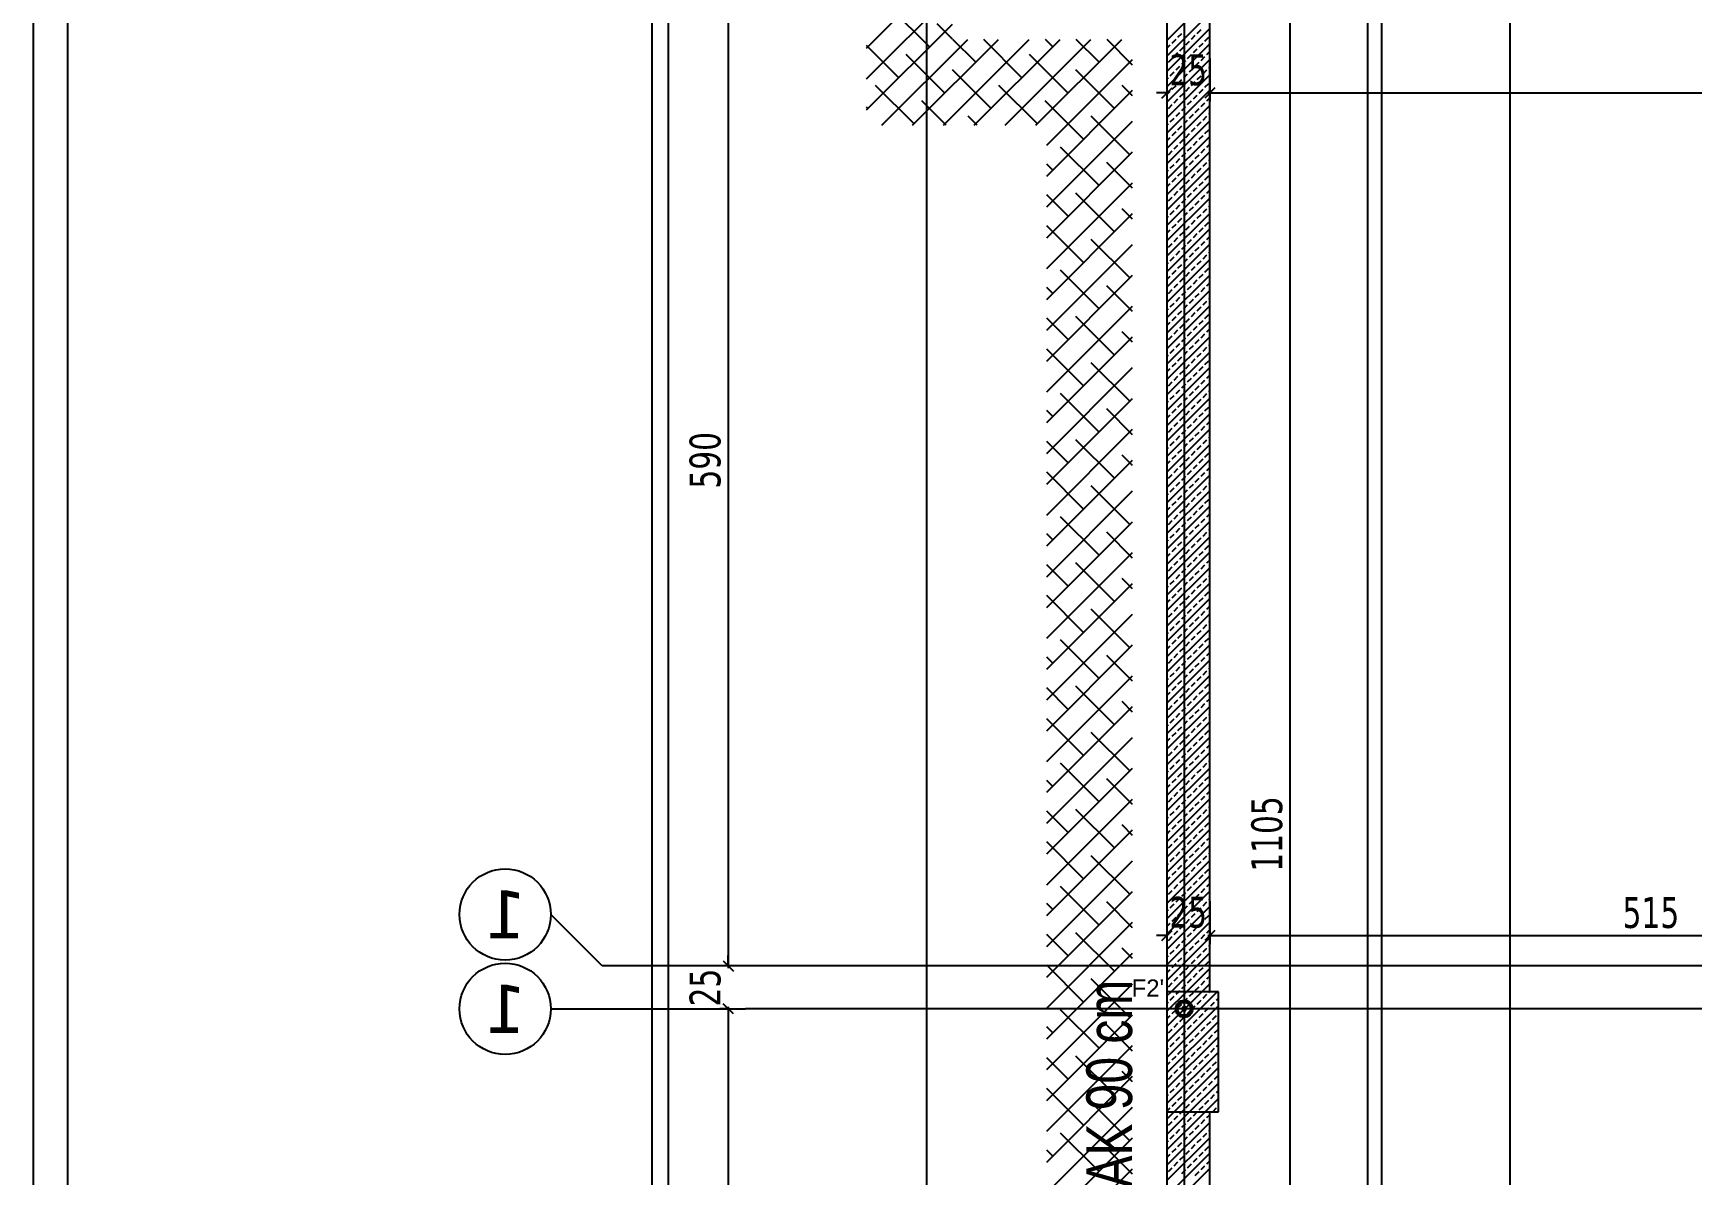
# Model space of a CAD drawing. Header units: millimetres. Extents: x 43168.9 to 43194.6, y -25545.1 to -25543.4.
# Drawn here: x 43170.1119 to 43170.3052, y -25544.4863 to -25544.3532 of the extents above; entities that cross this region are included whole.
import ezdxf
from ezdxf.enums import TextEntityAlignment as Align

# ---------------------------------------------------------------- set-up
doc = ezdxf.new("R2010")
doc.units = ezdxf.units.MM
doc.header["$LTSCALE"] = 200
doc.linetypes.add('DASHDOT', pattern=[1, 0.5, -0.25, 0, -0.25])
doc.linetypes.add('DASHDOT2', pattern=[0.5, 0.25, -0.125, 0, -0.125])
for name, color, linetype in [('aks_sgh', 5, 'DASHDOT2'), ('arsasiniri_sgh', 10, 'Continuous'), ('kolon-b.a_sgh', 6, 'Continuous'), ('olcuaks_sgh', 41, 'Continuous'), ('olcuic_sgh', 183, 'Continuous'), ('pafta_sgh', 11, 'Continuous'), ('tarama-betonarme_sgh', 223, 'Continuous'), ('tarama-zemin_sgh', 197, 'Continuous'), ('yapi-yaklasma_sgh', 41, 'DASHDOT'), ('yazi-genel_sgh', 7, 'Continuous')]:
    doc.layers.add(name, color=color, linetype=linetype)
doc.styles.add('1-200', font='arial.ttf', dxfattribs={"height": 60})
doc.styles.add('dim', font='VERDANA.TTF', dxfattribs={"width": 0.7})
doc.styles.add('text1', font='VERDANA.TTF')
doc.styles.add('text2', font='arial.ttf')

msp = doc.modelspace()

# ---------------------------------------------------------------- hatches: boundary and pattern name
h = msp.add_hatch(color=256)
edge = h.paths.add_edge_path()
edge.add_arc((43170.246, -25544.46692), 0.001, 0, 360)
edge = h.paths.add_edge_path(flags=16)
edge.add_arc((43170.246, -25544.46692), 0.00075, 0, 360)

# ---------------------------------------------------------------- linework, layer by layer
at = {"color": 0, "linetype": 'ByBlock', "lineweight": -2}
for p, q in [((43170.2434, -25544.36075), (43170.2446, -25544.35955)), ((43170.2496, -25544.35955), (43170.2484, -25544.36075)), ((43170.2496, -25544.35955), (43170.2484, -25544.36075)), ((43170.2434, -25544.45897), (43170.2446, -25544.45777)), ((43170.2496, -25544.45777), (43170.2484, -25544.45897)), ((43170.2496, -25544.45777), (43170.2484, -25544.45897)), ((43170.19228, -25544.46132), (43170.19348, -25544.46252)), ((43170.19228, -25544.46132), (43170.19348, -25544.46252)), ((43170.19348, -25544.46752), (43170.19228, -25544.46632)), ((43170.19348, -25544.46752), (43170.19228, -25544.46632)), ((43170.2462, -25544.46672), (43170.2458, -25544.46672)), ((43170.2458, -25544.46672), (43170.2458, -25544.46712)), ((43170.2458, -25544.46712), (43170.2462, -25544.46712)), ((43170.24607, -25544.46685), (43170.24593, -25544.46699)), ((43170.24607, -25544.46699), (43170.24593, -25544.46685)), ((43170.2462, -25544.46712), (43170.2462, -25544.46672))]:
    msp.add_line(p, q, dxfattribs=at)
for p, q in [((43170.1722, -25544.45592), (43170.1722, -25544.45592)), ((43170.1722, -25544.46692), (43170.19488, -25544.46692))]:
    msp.add_line(p, q)
at = {"linetype": 'Continuous'}
for centre in [(43170.16688, -25544.45592), (43170.16688, -25544.46692)]:
    msp.add_circle(centre, 0.00532, dxfattribs=at)
at = {"color": 0, "linetype": 'Continuous', "lineweight": -2}
for radius in [0.001, 0.00075]:
    msp.add_circle((43170.246, -25544.46692), radius, dxfattribs=at)
at = {"layer": 'aks_sgh'}
for p, q in [((43170.216, -25543.74092), (43170.216, -25544.78992)), ((43170.246, -25543.74092), (43170.246, -25544.78992)), ((43170.269, -25543.74092), (43170.269, -25544.78992)), ((43170.1782, -25544.46192), (43170.1722, -25544.45592)), ((43170.19488, -25544.46192), (43170.1782, -25544.46192)), ((43171.17088, -25544.46192), (43170.19488, -25544.46192)), ((43171.17088, -25544.46692), (43170.19488, -25544.46692))]:
    msp.add_line(p, q, dxfattribs=at)
at = {"layer": 'arsasiniri_sgh', "color": 14}
msp.add_line((43170.184, -25544.89), (43170.184, -25543.58847), dxfattribs=at)
at = {"layer": 'kolon-b.a_sgh'}
for p, q in [((43170.244, -25544.34992), (43170.244, -25544.46492)), ((43170.249, -25544.46492), (43170.249, -25544.34992)), ((43170.249, -25544.46492), (43170.249, -25544.43892)), ((43170.25, -25544.46492), (43170.244, -25544.46492)), ((43170.244, -25544.46492), (43170.244, -25544.47892)), ((43170.25, -25544.47892), (43170.25, -25544.46492)), ((43170.244, -25544.47892), (43170.244, -25544.55192)), ((43170.244, -25544.47892), (43170.25, -25544.47892)), ((43170.249, -25544.53692), (43170.249, -25544.47892)), ((43170.249, -25544.53692), (43170.249, -25544.47892))]:
    msp.add_line(p, q, dxfattribs=at)
at = {"layer": 'olcuaks_sgh'}
for p, q in [((43170.18588, -25543.79213), (43170.18588, -25544.78874)), ((43170.19288, -25544.34367), (43170.19288, -25544.46217)), ((43170.19288, -25544.46192), (43170.19188, -25544.46192)), ((43170.19288, -25544.46192), (43170.19188, -25544.46192)), ((43170.19288, -25544.46192), (43170.19288, -25544.46072)), ((43170.19288, -25544.46692), (43170.19188, -25544.46692)), ((43170.19288, -25544.46692), (43170.19188, -25544.46692)), ((43170.19288, -25544.46667), (43170.19288, -25544.54917)), ((43170.19288, -25544.46692), (43170.19288, -25544.46812))]:
    msp.add_line(p, q, dxfattribs=at)
at = {"layer": 'olcuic_sgh'}
for p, q in [((43170.26739, -25543.91167), (43170.26739, -25544.78367)), ((43170.25834, -25544.33567), (43170.25834, -25544.55717)), ((43170.244, -25544.35615), (43170.244, -25544.36115)), ((43170.249, -25544.35615), (43170.249, -25544.36115)), ((43170.249, -25544.35615), (43170.249, -25544.36115)), ((43170.244, -25544.36015), (43170.2428, -25544.36015)), ((43170.24875, -25544.36015), (43170.37113, -25544.36015)), ((43170.249, -25544.36015), (43170.2502, -25544.36015)), ((43170.244, -25544.45437), (43170.244, -25544.45937)), ((43170.249, -25544.45437), (43170.249, -25544.45937)), ((43170.249, -25544.45437), (43170.249, -25544.45937)), ((43170.244, -25544.45837), (43170.2428, -25544.45837)), ((43170.24875, -25544.45837), (43170.35213, -25544.45837)), ((43170.249, -25544.45837), (43170.2502, -25544.45837))]:
    msp.add_line(p, q, dxfattribs=at)
at = {"layer": 'pafta_sgh'}
for p, q in [((43170.11188, -25543.526), (43170.11188, -25544.954)), ((43170.11588, -25543.53), (43170.11588, -25544.95))]:
    msp.add_line(p, q, dxfattribs=at)
at = {"layer": 'tarama-betonarme_sgh'}
for p, q in [((43170.244, -25544.35405), (43170.24813, -25544.34992)), ((43170.244, -25544.35584), (43170.249, -25544.35084)), ((43170.244, -25544.35764), (43170.249, -25544.35264)), ((43170.24529, -25544.35365), (43170.24574, -25544.35321)), ((43170.24686, -25544.35388), (43170.24731, -25544.35343)), ((43170.24754, -25544.35321), (43170.24798, -25544.35276)), ((43170.24843, -25544.3541), (43170.24888, -25544.35365)), ((43170.244, -25544.35943), (43170.249, -25544.35443)), ((43170.244, -25544.35494), (43170.24439, -25544.35455)), ((43170.24462, -25544.35433), (43170.24507, -25544.35388)), ((43170.24484, -25544.3559), (43170.24529, -25544.35545)), ((43170.24551, -25544.35523), (43170.24596, -25544.35478)), ((43170.24619, -25544.35455), (43170.24664, -25544.3541)), ((43170.24641, -25544.35612), (43170.24686, -25544.35567)), ((43170.24709, -25544.35545), (43170.24754, -25544.355)), ((43170.24776, -25544.35478), (43170.24821, -25544.35433)), ((43170.24866, -25544.35567), (43170.249, -25544.35533)), ((43170.244, -25544.36123), (43170.249, -25544.35623)), ((43170.24417, -25544.35657), (43170.24462, -25544.35612)), ((43170.24439, -25544.35814), (43170.24484, -25544.3577)), ((43170.24507, -25544.35747), (43170.24551, -25544.35702)), ((43170.24574, -25544.3568), (43170.24619, -25544.35635)), ((43170.24664, -25544.3577), (43170.24709, -25544.35725)), ((43170.24731, -25544.35702), (43170.24776, -25544.35657)), ((43170.24798, -25544.35635), (43170.24843, -25544.3559)), ((43170.24821, -25544.35792), (43170.24866, -25544.35747)), ((43170.24888, -25544.35725), (43170.249, -25544.35713)), ((43170.244, -25544.36303), (43170.249, -25544.35803)), ((43170.244, -25544.35854), (43170.24417, -25544.35837)), ((43170.24462, -25544.35972), (43170.24507, -25544.35927)), ((43170.24529, -25544.35904), (43170.24574, -25544.35859)), ((43170.24596, -25544.35837), (43170.24641, -25544.35792)), ((43170.24619, -25544.35994), (43170.24664, -25544.35949)), ((43170.24686, -25544.35927), (43170.24731, -25544.35882)), ((43170.24754, -25544.35859), (43170.24798, -25544.35814)), ((43170.24843, -25544.35949), (43170.24888, -25544.35904)), ((43170.244, -25544.36482), (43170.249, -25544.35982)), ((43170.244, -25544.36033), (43170.24439, -25544.35994)), ((43170.24417, -25544.36196), (43170.24462, -25544.36151)), ((43170.24484, -25544.36129), (43170.24529, -25544.36084)), ((43170.24551, -25544.36061), (43170.24596, -25544.36016)), ((43170.24641, -25544.36151), (43170.24686, -25544.36106)), ((43170.24709, -25544.36084), (43170.24754, -25544.36039)), ((43170.24776, -25544.36016), (43170.24821, -25544.35972)), ((43170.24798, -25544.36174), (43170.24843, -25544.36129)), ((43170.24866, -25544.36106), (43170.249, -25544.36072)), ((43170.244, -25544.36662), (43170.249, -25544.36162)), ((43170.244, -25544.36841), (43170.249, -25544.36341)), ((43170.24439, -25544.36353), (43170.24484, -25544.36308)), ((43170.24507, -25544.36286), (43170.24551, -25544.36241)), ((43170.24574, -25544.36219), (43170.24619, -25544.36174)), ((43170.24596, -25544.36376), (43170.24641, -25544.36331)), ((43170.24664, -25544.36308), (43170.24709, -25544.36263)), ((43170.24731, -25544.36241), (43170.24776, -25544.36196)), ((43170.24821, -25544.36331), (43170.24866, -25544.36286)), ((43170.24888, -25544.36263), (43170.249, -25544.36252)), ((43170.244, -25544.36392), (43170.24417, -25544.36376)), ((43170.244, -25544.37021), (43170.249, -25544.36521)), ((43170.244, -25544.36572), (43170.24439, -25544.36533)), ((43170.24462, -25544.3651), (43170.24507, -25544.36466)), ((43170.24529, -25544.36443), (43170.24574, -25544.36398)), ((43170.24619, -25544.36533), (43170.24664, -25544.36488)), ((43170.24686, -25544.36466), (43170.24731, -25544.36421)), ((43170.24754, -25544.36398), (43170.24798, -25544.36353)), ((43170.24776, -25544.36555), (43170.24821, -25544.3651)), ((43170.24843, -25544.36488), (43170.24888, -25544.36443)), ((43170.244, -25544.37201), (43170.249, -25544.36701)), ((43170.24417, -25544.36735), (43170.24462, -25544.3669)), ((43170.24484, -25544.36668), (43170.24529, -25544.36623)), ((43170.24551, -25544.366), (43170.24596, -25544.36555)), ((43170.24574, -25544.36757), (43170.24619, -25544.36712)), ((43170.24641, -25544.3669), (43170.24686, -25544.36645)), ((43170.24709, -25544.36623), (43170.24754, -25544.36578)), ((43170.24731, -25544.3678), (43170.24776, -25544.36735)), ((43170.24798, -25544.36712), (43170.24843, -25544.36668)), ((43170.24866, -25544.36645), (43170.249, -25544.36611)), ((43170.244, -25544.3738), (43170.249, -25544.3688)), ((43170.244, -25544.36931), (43170.24417, -25544.36915)), ((43170.24439, -25544.36892), (43170.24484, -25544.36847)), ((43170.24507, -25544.36825), (43170.24551, -25544.3678)), ((43170.24596, -25544.36915), (43170.24641, -25544.3687)), ((43170.24664, -25544.36847), (43170.24709, -25544.36802)), ((43170.24754, -25544.36937), (43170.24798, -25544.36892)), ((43170.24821, -25544.3687), (43170.24866, -25544.36825)), ((43170.24888, -25544.36802), (43170.249, -25544.3679)), ((43170.244, -25544.3756), (43170.249, -25544.3706)), ((43170.244, -25544.37111), (43170.24439, -25544.37072)), ((43170.24462, -25544.37049), (43170.24507, -25544.37004)), ((43170.24529, -25544.36982), (43170.24574, -25544.36937)), ((43170.24551, -25544.37139), (43170.24596, -25544.37094)), ((43170.24619, -25544.37072), (43170.24664, -25544.37027)), ((43170.24686, -25544.37004), (43170.24731, -25544.36959)), ((43170.24709, -25544.37161), (43170.24754, -25544.37117)), ((43170.24776, -25544.37094), (43170.24821, -25544.37049)), ((43170.24843, -25544.37027), (43170.24888, -25544.36982)), ((43170.244, -25544.3774), (43170.249, -25544.3724)), ((43170.24417, -25544.37274), (43170.24462, -25544.37229)), ((43170.24484, -25544.37206), (43170.24529, -25544.37161)), ((43170.24574, -25544.37296), (43170.24619, -25544.37251)), ((43170.24641, -25544.37229), (43170.24686, -25544.37184)), ((43170.24731, -25544.37319), (43170.24776, -25544.37274)), ((43170.24798, -25544.37251), (43170.24843, -25544.37206)), ((43170.24866, -25544.37184), (43170.249, -25544.3715)), ((43170.244, -25544.37919), (43170.249, -25544.37419)), ((43170.244, -25544.3747), (43170.24417, -25544.37453)), ((43170.24439, -25544.37431), (43170.24484, -25544.37386)), ((43170.24507, -25544.37364), (43170.24551, -25544.37319)), ((43170.24529, -25544.37521), (43170.24574, -25544.37476)), ((43170.24596, -25544.37453), (43170.24641, -25544.37408)), ((43170.24664, -25544.37386), (43170.24709, -25544.37341)), ((43170.24686, -25544.37543), (43170.24731, -25544.37498)), ((43170.24754, -25544.37476), (43170.24798, -25544.37431)), ((43170.24821, -25544.37408), (43170.24866, -25544.37364)), ((43170.24888, -25544.37341), (43170.249, -25544.37329)), ((43170.244, -25544.38099), (43170.249, -25544.37599)), ((43170.244, -25544.3765), (43170.24439, -25544.3761)), ((43170.24462, -25544.37588), (43170.24507, -25544.37543)), ((43170.24484, -25544.37745), (43170.24529, -25544.377)), ((43170.24551, -25544.37678), (43170.24596, -25544.37633)), ((43170.24619, -25544.3761), (43170.24664, -25544.37566)), ((43170.24709, -25544.377), (43170.24754, -25544.37655)), ((43170.24776, -25544.37633), (43170.24821, -25544.37588)), ((43170.24843, -25544.37566), (43170.24888, -25544.37521)), ((43170.24866, -25544.37723), (43170.249, -25544.37689)), ((43170.244, -25544.38278), (43170.249, -25544.37778)), ((43170.24417, -25544.37813), (43170.24462, -25544.37768)), ((43170.24507, -25544.37902), (43170.24551, -25544.37857)), ((43170.24574, -25544.37835), (43170.24619, -25544.3779)), ((43170.24641, -25544.37768), (43170.24686, -25544.37723)), ((43170.24664, -25544.37925), (43170.24709, -25544.3788)), ((43170.24731, -25544.37857), (43170.24776, -25544.37813)), ((43170.24798, -25544.3779), (43170.24843, -25544.37745)), ((43170.24888, -25544.3788), (43170.249, -25544.37868)), ((43170.244, -25544.38458), (43170.249, -25544.37958)), ((43170.244, -25544.38009), (43170.24417, -25544.37992)), ((43170.24439, -25544.3797), (43170.24484, -25544.37925)), ((43170.24462, -25544.38127), (43170.24507, -25544.38082)), ((43170.24529, -25544.38059), (43170.24574, -25544.38015)), ((43170.24596, -25544.37992), (43170.24641, -25544.37947)), ((43170.24686, -25544.38082), (43170.24731, -25544.38037)), ((43170.24754, -25544.38015), (43170.24798, -25544.3797)), ((43170.24821, -25544.37947), (43170.24866, -25544.37902)), ((43170.24843, -25544.38104), (43170.24888, -25544.38059)), ((43170.244, -25544.38638), (43170.249, -25544.38138)), ((43170.244, -25544.38189), (43170.24439, -25544.38149)), ((43170.24484, -25544.38284), (43170.24529, -25544.38239)), ((43170.24551, -25544.38217), (43170.24596, -25544.38172)), ((43170.24619, -25544.38149), (43170.24664, -25544.38104)), ((43170.24641, -25544.38306), (43170.24686, -25544.38262)), ((43170.24709, -25544.38239), (43170.24754, -25544.38194)), ((43170.24776, -25544.38172), (43170.24821, -25544.38127)), ((43170.24798, -25544.38329), (43170.24843, -25544.38284)), ((43170.24866, -25544.38262), (43170.249, -25544.38227)), ((43170.244, -25544.38817), (43170.249, -25544.38317)), ((43170.24417, -25544.38351), (43170.24462, -25544.38306)), ((43170.24439, -25544.38509), (43170.24484, -25544.38464)), ((43170.24507, -25544.38441), (43170.24551, -25544.38396)), ((43170.24574, -25544.38374), (43170.24619, -25544.38329)), ((43170.24664, -25544.38464), (43170.24709, -25544.38419)), ((43170.24731, -25544.38396), (43170.24776, -25544.38351)), ((43170.24821, -25544.38486), (43170.24866, -25544.38441)), ((43170.24888, -25544.38419), (43170.249, -25544.38407)), ((43170.244, -25544.38997), (43170.249, -25544.38497)), ((43170.244, -25544.38548), (43170.24417, -25544.38531)), ((43170.24462, -25544.38666), (43170.24507, -25544.38621)), ((43170.24529, -25544.38598), (43170.24574, -25544.38553)), ((43170.24596, -25544.38531), (43170.24641, -25544.38486)), ((43170.24619, -25544.38688), (43170.24664, -25544.38643)), ((43170.24686, -25544.38621), (43170.24731, -25544.38576)), ((43170.24754, -25544.38553), (43170.24798, -25544.38509)), ((43170.24776, -25544.38711), (43170.24821, -25544.38666)), ((43170.24843, -25544.38643), (43170.24888, -25544.38598)), ((43170.244, -25544.39176), (43170.249, -25544.38676)), ((43170.244, -25544.38727), (43170.24439, -25544.38688)), ((43170.244, -25544.39356), (43170.249, -25544.38856)), ((43170.24417, -25544.3889), (43170.24462, -25544.38845)), ((43170.24484, -25544.38823), (43170.24529, -25544.38778)), ((43170.24551, -25544.38755), (43170.24596, -25544.38711)), ((43170.24641, -25544.38845), (43170.24686, -25544.388)), ((43170.24709, -25544.38778), (43170.24754, -25544.38733)), ((43170.24798, -25544.38868), (43170.24843, -25544.38823)), ((43170.24866, -25544.388), (43170.249, -25544.38766)), ((43170.244, -25544.39536), (43170.249, -25544.39036)), ((43170.24439, -25544.39047), (43170.24484, -25544.39002)), ((43170.24507, -25544.3898), (43170.24551, -25544.38935)), ((43170.24574, -25544.38913), (43170.24619, -25544.38868)), ((43170.24596, -25544.3907), (43170.24641, -25544.39025)), ((43170.24664, -25544.39002), (43170.24709, -25544.38958)), ((43170.24731, -25544.38935), (43170.24776, -25544.3889)), ((43170.24754, -25544.39092), (43170.24798, -25544.39047)), ((43170.24821, -25544.39025), (43170.24866, -25544.3898)), ((43170.24888, -25544.38958), (43170.249, -25544.38946)), ((43170.244, -25544.39087), (43170.24417, -25544.3907)), ((43170.244, -25544.39715), (43170.249, -25544.39215)), ((43170.244, -25544.39266), (43170.24439, -25544.39227)), ((43170.24462, -25544.39204), (43170.24507, -25544.3916)), ((43170.24529, -25544.39137), (43170.24574, -25544.39092)), ((43170.24551, -25544.39294), (43170.24596, -25544.39249)), ((43170.24619, -25544.39227), (43170.24664, -25544.39182)), ((43170.24686, -25544.3916), (43170.24731, -25544.39115)), ((43170.24776, -25544.39249), (43170.24821, -25544.39204)), ((43170.24843, -25544.39182), (43170.24888, -25544.39137)), ((43170.244, -25544.39895), (43170.249, -25544.39395)), ((43170.24417, -25544.39429), (43170.24462, -25544.39384)), ((43170.24484, -25544.39362), (43170.24529, -25544.39317)), ((43170.24574, -25544.39451), (43170.24619, -25544.39407)), ((43170.24641, -25544.39384), (43170.24686, -25544.39339)), ((43170.24709, -25544.39317), (43170.24754, -25544.39272)), ((43170.24731, -25544.39474), (43170.24776, -25544.39429)), ((43170.24798, -25544.39407), (43170.24843, -25544.39362)), ((43170.24866, -25544.39339), (43170.249, -25544.39305)), ((43170.244, -25544.40074), (43170.249, -25544.39574)), ((43170.244, -25544.39625), (43170.24417, -25544.39609)), ((43170.24439, -25544.39586), (43170.24484, -25544.39541)), ((43170.24507, -25544.39519), (43170.24551, -25544.39474)), ((43170.24529, -25544.39676), (43170.24574, -25544.39631)), ((43170.24596, -25544.39609), (43170.24641, -25544.39564)), ((43170.24664, -25544.39541), (43170.24709, -25544.39496)), ((43170.24754, -25544.39631), (43170.24798, -25544.39586)), ((43170.24821, -25544.39564), (43170.24866, -25544.39519)), ((43170.24888, -25544.39496), (43170.249, -25544.39485)), ((43170.244, -25544.40254), (43170.249, -25544.39754)), ((43170.244, -25544.39805), (43170.24439, -25544.39766)), ((43170.24462, -25544.39743), (43170.24507, -25544.39698)), ((43170.24551, -25544.39833), (43170.24596, -25544.39788)), ((43170.24619, -25544.39766), (43170.24664, -25544.39721)), ((43170.24686, -25544.39698), (43170.24731, -25544.39653)), ((43170.24709, -25544.39856), (43170.24754, -25544.39811)), ((43170.24776, -25544.39788), (43170.24821, -25544.39743)), ((43170.24843, -25544.39721), (43170.24888, -25544.39676)), ((43170.244, -25544.40434), (43170.249, -25544.39934)), ((43170.24417, -25544.39968), (43170.24462, -25544.39923)), ((43170.24484, -25544.399), (43170.24529, -25544.39856)), ((43170.24507, -25544.40058), (43170.24551, -25544.40013)), ((43170.24574, -25544.3999), (43170.24619, -25544.39945)), ((43170.24641, -25544.39923), (43170.24686, -25544.39878)), ((43170.24731, -25544.40013), (43170.24776, -25544.39968)), ((43170.24798, -25544.39945), (43170.24843, -25544.399)), ((43170.24866, -25544.39878), (43170.249, -25544.39844)), ((43170.24888, -25544.40035), (43170.249, -25544.40023)), ((43170.244, -25544.40613), (43170.249, -25544.40113)), ((43170.244, -25544.40164), (43170.24417, -25544.40147)), ((43170.24439, -25544.40125), (43170.24484, -25544.4008)), ((43170.24529, -25544.40215), (43170.24574, -25544.4017)), ((43170.24596, -25544.40147), (43170.24641, -25544.40103)), ((43170.24664, -25544.4008), (43170.24709, -25544.40035)), ((43170.24686, -25544.40237), (43170.24731, -25544.40192)), ((43170.24754, -25544.4017), (43170.24798, -25544.40125)), ((43170.24821, -25544.40103), (43170.24866, -25544.40058)), ((43170.24843, -25544.4026), (43170.24888, -25544.40215)), ((43170.244, -25544.40793), (43170.249, -25544.40293)), ((43170.244, -25544.40344), (43170.24439, -25544.40305)), ((43170.24462, -25544.40282), (43170.24507, -25544.40237)), ((43170.24484, -25544.40439), (43170.24529, -25544.40394)), ((43170.24551, -25544.40372), (43170.24596, -25544.40327)), ((43170.24619, -25544.40305), (43170.24664, -25544.4026)), ((43170.24709, -25544.40394), (43170.24754, -25544.40349)), ((43170.24776, -25544.40327), (43170.24821, -25544.40282)), ((43170.24866, -25544.40417), (43170.249, -25544.40383)), ((43170.244, -25544.40972), (43170.249, -25544.40472)), ((43170.24417, -25544.40507), (43170.24462, -25544.40462)), ((43170.24507, -25544.40596), (43170.24551, -25544.40552)), ((43170.24574, -25544.40529), (43170.24619, -25544.40484)), ((43170.24641, -25544.40462), (43170.24686, -25544.40417)), ((43170.24664, -25544.40619), (43170.24709, -25544.40574)), ((43170.24731, -25544.40552), (43170.24776, -25544.40507)), ((43170.24798, -25544.40484), (43170.24843, -25544.40439)), ((43170.24821, -25544.40641), (43170.24866, -25544.40596)), ((43170.24888, -25544.40574), (43170.249, -25544.40562)), ((43170.244, -25544.41152), (43170.249, -25544.40652)), ((43170.244, -25544.40703), (43170.24417, -25544.40686)), ((43170.24439, -25544.40664), (43170.24484, -25544.40619)), ((43170.24462, -25544.40821), (43170.24507, -25544.40776)), ((43170.24529, -25544.40754), (43170.24574, -25544.40709)), ((43170.24596, -25544.40686), (43170.24641, -25544.40641)), ((43170.24686, -25544.40776), (43170.24731, -25544.40731)), ((43170.24754, -25544.40709), (43170.24798, -25544.40664)), ((43170.24843, -25544.40798), (43170.24888, -25544.40754)), ((43170.244, -25544.41332), (43170.249, -25544.40832)), ((43170.244, -25544.40883), (43170.24439, -25544.40843)), ((43170.24484, -25544.40978), (43170.24529, -25544.40933)), ((43170.24551, -25544.40911), (43170.24596, -25544.40866)), ((43170.24619, -25544.40843), (43170.24664, -25544.40798)), ((43170.24641, -25544.41001), (43170.24686, -25544.40956)), ((43170.24709, -25544.40933), (43170.24754, -25544.40888)), ((43170.24776, -25544.40866), (43170.24821, -25544.40821)), ((43170.24798, -25544.41023), (43170.24843, -25544.40978)), ((43170.24866, -25544.40956), (43170.249, -25544.40921)), ((43170.244, -25544.41511), (43170.249, -25544.41011)), ((43170.24417, -25544.41045), (43170.24462, -25544.41001)), ((43170.24439, -25544.41203), (43170.24484, -25544.41158)), ((43170.24507, -25544.41135), (43170.24551, -25544.4109)), ((43170.24574, -25544.41068), (43170.24619, -25544.41023)), ((43170.24596, -25544.41225), (43170.24641, -25544.4118)), ((43170.24664, -25544.41158), (43170.24709, -25544.41113)), ((43170.24731, -25544.4109), (43170.24776, -25544.41045)), ((43170.24821, -25544.4118), (43170.24866, -25544.41135)), ((43170.24888, -25544.41113), (43170.249, -25544.41101)), ((43170.244, -25544.41691), (43170.249, -25544.41191)), ((43170.244, -25544.41242), (43170.24417, -25544.41225)), ((43170.244, -25544.4187), (43170.249, -25544.4137)), ((43170.24462, -25544.4136), (43170.24507, -25544.41315)), ((43170.24529, -25544.41292), (43170.24574, -25544.41247)), ((43170.24619, -25544.41382), (43170.24664, -25544.41337)), ((43170.24686, -25544.41315), (43170.24731, -25544.4127)), ((43170.24754, -25544.41247), (43170.24798, -25544.41203)), ((43170.24776, -25544.41405), (43170.24821, -25544.4136)), ((43170.24843, -25544.41337), (43170.24888, -25544.41292)), ((43170.244, -25544.41421), (43170.24439, -25544.41382)), ((43170.244, -25544.4205), (43170.249, -25544.4155)), ((43170.24417, -25544.41584), (43170.24462, -25544.41539)), ((43170.24484, -25544.41517), (43170.24529, -25544.41472)), ((43170.24551, -25544.4145), (43170.24596, -25544.41405)), ((43170.24574, -25544.41607), (43170.24619, -25544.41562)), ((43170.24641, -25544.41539), (43170.24686, -25544.41494)), ((43170.24709, -25544.41472), (43170.24754, -25544.41427)), ((43170.24798, -25544.41562), (43170.24843, -25544.41517)), ((43170.24866, -25544.41494), (43170.249, -25544.4146)), ((43170.244, -25544.4223), (43170.249, -25544.4173)), ((43170.24439, -25544.41741), (43170.24484, -25544.41697)), ((43170.24507, -25544.41674), (43170.24551, -25544.41629)), ((43170.24596, -25544.41764), (43170.24641, -25544.41719)), ((43170.24664, -25544.41697), (43170.24709, -25544.41652)), ((43170.24731, -25544.41629), (43170.24776, -25544.41584)), ((43170.24754, -25544.41786), (43170.24798, -25544.41741)), ((43170.24821, -25544.41719), (43170.24866, -25544.41674)), ((43170.24888, -25544.41652), (43170.249, -25544.4164)), ((43170.244, -25544.41781), (43170.24417, -25544.41764)), ((43170.244, -25544.42409), (43170.249, -25544.41909)), ((43170.244, -25544.4196), (43170.24439, -25544.41921)), ((43170.24462, -25544.41899), (43170.24507, -25544.41854)), ((43170.24529, -25544.41831), (43170.24574, -25544.41786)), ((43170.24551, -25544.41988), (43170.24596, -25544.41943)), ((43170.24619, -25544.41921), (43170.24664, -25544.41876)), ((43170.24686, -25544.41854), (43170.24731, -25544.41809)), ((43170.24776, -25544.41943), (43170.24821, -25544.41899)), ((43170.24843, -25544.41876), (43170.24888, -25544.41831)), ((43170.244, -25544.42589), (43170.249, -25544.42089)), ((43170.24417, -25544.42123), (43170.24462, -25544.42078)), ((43170.24484, -25544.42056), (43170.24529, -25544.42011)), ((43170.24574, -25544.42146), (43170.24619, -25544.42101)), ((43170.24641, -25544.42078), (43170.24686, -25544.42033)), ((43170.24709, -25544.42011), (43170.24754, -25544.41966)), ((43170.24731, -25544.42168), (43170.24776, -25544.42123)), ((43170.24798, -25544.42101), (43170.24843, -25544.42056)), ((43170.24866, -25544.42033), (43170.249, -25544.41999)), ((43170.244, -25544.42768), (43170.249, -25544.42268)), ((43170.244, -25544.42319), (43170.24417, -25544.42303)), ((43170.24439, -25544.4228), (43170.24484, -25544.42235)), ((43170.24507, -25544.42213), (43170.24551, -25544.42168)), ((43170.24529, -25544.4237), (43170.24574, -25544.42325)), ((43170.24596, -25544.42303), (43170.24641, -25544.42258)), ((43170.24664, -25544.42235), (43170.24709, -25544.4219)), ((43170.24754, -25544.42325), (43170.24798, -25544.4228)), ((43170.24821, -25544.42258), (43170.24866, -25544.42213)), ((43170.24888, -25544.4219), (43170.249, -25544.42179)), ((43170.244, -25544.42948), (43170.249, -25544.42448)), ((43170.244, -25544.42499), (43170.24439, -25544.4246)), ((43170.24462, -25544.42437), (43170.24507, -25544.42392)), ((43170.24551, -25544.42527), (43170.24596, -25544.42482)), ((43170.24619, -25544.4246), (43170.24664, -25544.42415)), ((43170.24686, -25544.42392), (43170.24731, -25544.42348)), ((43170.24709, -25544.4255), (43170.24754, -25544.42505)), ((43170.24776, -25544.42482), (43170.24821, -25544.42437)), ((43170.24843, -25544.42415), (43170.24888, -25544.4237)), ((43170.244, -25544.43128), (43170.249, -25544.42628)), ((43170.24417, -25544.42662), (43170.24462, -25544.42617)), ((43170.24484, -25544.42595), (43170.24529, -25544.4255)), ((43170.24507, -25544.42752), (43170.24551, -25544.42707)), ((43170.24574, -25544.42684), (43170.24619, -25544.42639)), ((43170.24641, -25544.42617), (43170.24686, -25544.42572)), ((43170.24664, -25544.42774), (43170.24709, -25544.42729)), ((43170.24731, -25544.42707), (43170.24776, -25544.42662)), ((43170.24798, -25544.42639), (43170.24843, -25544.42595)), ((43170.24866, -25544.42572), (43170.249, -25544.42538)), ((43170.24888, -25544.42729), (43170.249, -25544.42717)), ((43170.244, -25544.43307), (43170.249, -25544.42807)), ((43170.244, -25544.42858), (43170.24417, -25544.42841)), ((43170.24439, -25544.42819), (43170.24484, -25544.42774)), ((43170.24529, -25544.42909), (43170.24574, -25544.42864)), ((43170.24596, -25544.42841), (43170.24641, -25544.42797)), ((43170.24686, -25544.42931), (43170.24731, -25544.42886)), ((43170.24754, -25544.42864), (43170.24798, -25544.42819)), ((43170.24821, -25544.42797), (43170.24866, -25544.42752)), ((43170.24843, -25544.42954), (43170.24888, -25544.42909)), ((43170.244, -25544.43487), (43170.249, -25544.42987)), ((43170.244, -25544.43038), (43170.24439, -25544.42999)), ((43170.24462, -25544.42976), (43170.24507, -25544.42931)), ((43170.24484, -25544.43133), (43170.24529, -25544.43088)), ((43170.24551, -25544.43066), (43170.24596, -25544.43021)), ((43170.24619, -25544.42999), (43170.24664, -25544.42954)), ((43170.24641, -25544.43156), (43170.24686, -25544.43111)), ((43170.24709, -25544.43088), (43170.24754, -25544.43044)), ((43170.24776, -25544.43021), (43170.24821, -25544.42976)), ((43170.24866, -25544.43111), (43170.249, -25544.43077)), ((43170.244, -25544.43666), (43170.249, -25544.43166)), ((43170.24417, -25544.43201), (43170.24462, -25544.43156)), ((43170.24507, -25544.4329), (43170.24551, -25544.43246)), ((43170.24574, -25544.43223), (43170.24619, -25544.43178)), ((43170.24664, -25544.43313), (43170.24709, -25544.43268)), ((43170.24731, -25544.43246), (43170.24776, -25544.43201)), ((43170.24798, -25544.43178), (43170.24843, -25544.43133)), ((43170.24821, -25544.43335), (43170.24866, -25544.4329)), ((43170.24888, -25544.43268), (43170.249, -25544.43256)), ((43170.244, -25544.43846), (43170.249, -25544.43346)), ((43170.244, -25544.43397), (43170.24417, -25544.4338)), ((43170.24439, -25544.43358), (43170.24484, -25544.43313)), ((43170.24462, -25544.43515), (43170.24507, -25544.4347)), ((43170.24529, -25544.43448), (43170.24574, -25544.43403)), ((43170.24596, -25544.4338), (43170.24641, -25544.43335)), ((43170.24619, -25544.43537), (43170.24664, -25544.43493)), ((43170.24686, -25544.4347), (43170.24731, -25544.43425)), ((43170.24754, -25544.43403), (43170.24798, -25544.43358)), ((43170.24843, -25544.43493), (43170.24888, -25544.43448)), ((43170.244, -25544.44026), (43170.249, -25544.43526)), ((43170.244, -25544.43577), (43170.24439, -25544.43537)), ((43170.24417, -25544.4374), (43170.24462, -25544.43695)), ((43170.24484, -25544.43672), (43170.24529, -25544.43627)), ((43170.24551, -25544.43605), (43170.24596, -25544.4356)), ((43170.24641, -25544.43695), (43170.24686, -25544.4365)), ((43170.24709, -25544.43627), (43170.24754, -25544.43582)), ((43170.24776, -25544.4356), (43170.24821, -25544.43515)), ((43170.24798, -25544.43717), (43170.24843, -25544.43672)), ((43170.24866, -25544.4365), (43170.249, -25544.43615)), ((43170.244, -25544.44205), (43170.249, -25544.43705)), ((43170.244, -25544.44385), (43170.249, -25544.43885)), ((43170.24439, -25544.43897), (43170.24484, -25544.43852)), ((43170.24507, -25544.43829), (43170.24551, -25544.43784)), ((43170.24574, -25544.43762), (43170.24619, -25544.43717)), ((43170.24596, -25544.43919), (43170.24641, -25544.43874)), ((43170.24664, -25544.43852), (43170.24709, -25544.43807)), ((43170.24731, -25544.43784), (43170.24776, -25544.4374)), ((43170.24821, -25544.43874), (43170.24866, -25544.43829)), ((43170.24888, -25544.43807), (43170.249, -25544.43795)), ((43170.244, -25544.43936), (43170.24417, -25544.43919)), ((43170.244, -25544.44565), (43170.249, -25544.44065)), ((43170.244, -25544.44115), (43170.24439, -25544.44076)), ((43170.24462, -25544.44054), (43170.24507, -25544.44009)), ((43170.24529, -25544.43986), (43170.24574, -25544.43942)), ((43170.24619, -25544.44076), (43170.24664, -25544.44031)), ((43170.24686, -25544.44009), (43170.24731, -25544.43964)), ((43170.24754, -25544.43942), (43170.24798, -25544.43897)), ((43170.24776, -25544.44099), (43170.24821, -25544.44054)), ((43170.24843, -25544.44031), (43170.24888, -25544.43986)), ((43170.244, -25544.44744), (43170.249, -25544.44244)), ((43170.24417, -25544.44278), (43170.24462, -25544.44233)), ((43170.24484, -25544.44211), (43170.24529, -25544.44166)), ((43170.24551, -25544.44144), (43170.24596, -25544.44099)), ((43170.24574, -25544.44301), (43170.24619, -25544.44256)), ((43170.24641, -25544.44233), (43170.24686, -25544.44189)), ((43170.24709, -25544.44166), (43170.24754, -25544.44121)), ((43170.24798, -25544.44256), (43170.24843, -25544.44211)), ((43170.24866, -25544.44189), (43170.249, -25544.44154)), ((43170.244, -25544.44924), (43170.249, -25544.44424)), ((43170.244, -25544.44475), (43170.24417, -25544.44458)), ((43170.24439, -25544.44435), (43170.24484, -25544.44391)), ((43170.24507, -25544.44368), (43170.24551, -25544.44323)), ((43170.24596, -25544.44458), (43170.24641, -25544.44413)), ((43170.24664, -25544.44391), (43170.24709, -25544.44346)), ((43170.24731, -25544.44323), (43170.24776, -25544.44278)), ((43170.24754, -25544.4448), (43170.24798, -25544.44435)), ((43170.24821, -25544.44413), (43170.24866, -25544.44368)), ((43170.24888, -25544.44346), (43170.249, -25544.44334)), ((43170.244, -25544.45103), (43170.249, -25544.44603)), ((43170.244, -25544.44654), (43170.24439, -25544.44615)), ((43170.24462, -25544.44593), (43170.24507, -25544.44548)), ((43170.24529, -25544.44525), (43170.24574, -25544.4448)), ((43170.24551, -25544.44682), (43170.24596, -25544.44638)), ((43170.24619, -25544.44615), (43170.24664, -25544.4457)), ((43170.24686, -25544.44548), (43170.24731, -25544.44503)), ((43170.24709, -25544.44705), (43170.24754, -25544.4466)), ((43170.24776, -25544.44638), (43170.24821, -25544.44593)), ((43170.24843, -25544.4457), (43170.24888, -25544.44525)), ((43170.244, -25544.45283), (43170.249, -25544.44783)), ((43170.24417, -25544.44817), (43170.24462, -25544.44772)), ((43170.24484, -25544.4475), (43170.24529, -25544.44705)), ((43170.24574, -25544.4484), (43170.24619, -25544.44795)), ((43170.24641, -25544.44772), (43170.24686, -25544.44727)), ((43170.24731, -25544.44862), (43170.24776, -25544.44817)), ((43170.24798, -25544.44795), (43170.24843, -25544.4475)), ((43170.24866, -25544.44727), (43170.249, -25544.44693)), ((43170.244, -25544.45463), (43170.249, -25544.44963)), ((43170.244, -25544.45014), (43170.24417, -25544.44997)), ((43170.24439, -25544.44974), (43170.24484, -25544.44929)), ((43170.24507, -25544.44907), (43170.24551, -25544.44862)), ((43170.24529, -25544.45064), (43170.24574, -25544.45019)), ((43170.24596, -25544.44997), (43170.24641, -25544.44952)), ((43170.24664, -25544.44929), (43170.24709, -25544.44884)), ((43170.24686, -25544.45087), (43170.24731, -25544.45042)), ((43170.24754, -25544.45019), (43170.24798, -25544.44974)), ((43170.24821, -25544.44952), (43170.24866, -25544.44907)), ((43170.24888, -25544.44884), (43170.249, -25544.44873)), ((43170.244, -25544.45642), (43170.249, -25544.45142)), ((43170.244, -25544.45193), (43170.24439, -25544.45154)), ((43170.24462, -25544.45131), (43170.24507, -25544.45087)), ((43170.24551, -25544.45221), (43170.24596, -25544.45176)), ((43170.24619, -25544.45154), (43170.24664, -25544.45109)), ((43170.24709, -25544.45244), (43170.24754, -25544.45199)), ((43170.24776, -25544.45176), (43170.24821, -25544.45131)), ((43170.24843, -25544.45109), (43170.24888, -25544.45064)), ((43170.24866, -25544.45266), (43170.249, -25544.45232)), ((43170.244, -25544.45822), (43170.249, -25544.45322)), ((43170.24417, -25544.45356), (43170.24462, -25544.45311)), ((43170.24484, -25544.45289), (43170.24529, -25544.45244)), ((43170.24507, -25544.45446), (43170.24551, -25544.45401)), ((43170.24574, -25544.45378), (43170.24619, -25544.45334)), ((43170.24641, -25544.45311), (43170.24686, -25544.45266)), ((43170.24664, -25544.45468), (43170.24709, -25544.45423)), ((43170.24731, -25544.45401), (43170.24776, -25544.45356)), ((43170.24798, -25544.45334), (43170.24843, -25544.45289)), ((43170.24888, -25544.45423), (43170.249, -25544.45412)), ((43170.244, -25544.46001), (43170.249, -25544.45501)), ((43170.244, -25544.45552), (43170.24417, -25544.45536)), ((43170.24439, -25544.45513), (43170.24484, -25544.45468)), ((43170.24462, -25544.4567), (43170.24507, -25544.45625)), ((43170.24529, -25544.45603), (43170.24574, -25544.45558)), ((43170.24596, -25544.45536), (43170.24641, -25544.45491)), ((43170.24686, -25544.45625), (43170.24731, -25544.4558)), ((43170.24754, -25544.45558), (43170.24798, -25544.45513)), ((43170.24821, -25544.45491), (43170.24866, -25544.45446)), ((43170.24843, -25544.45648), (43170.24888, -25544.45603)), ((43170.244, -25544.46181), (43170.249, -25544.45681)), ((43170.244, -25544.45732), (43170.24439, -25544.45693)), ((43170.24484, -25544.45827), (43170.24529, -25544.45783)), ((43170.24551, -25544.4576), (43170.24596, -25544.45715)), ((43170.24619, -25544.45693), (43170.24664, -25544.45648)), ((43170.24641, -25544.4585), (43170.24686, -25544.45805)), ((43170.24709, -25544.45783), (43170.24754, -25544.45738)), ((43170.24776, -25544.45715), (43170.24821, -25544.4567)), ((43170.24866, -25544.45805), (43170.249, -25544.45771)), ((43170.244, -25544.46361), (43170.249, -25544.45861)), ((43170.24417, -25544.45895), (43170.24462, -25544.4585)), ((43170.24439, -25544.46052), (43170.24484, -25544.46007)), ((43170.24507, -25544.45985), (43170.24551, -25544.4594)), ((43170.24574, -25544.45917), (43170.24619, -25544.45872)), ((43170.24664, -25544.46007), (43170.24709, -25544.45962)), ((43170.24731, -25544.4594), (43170.24776, -25544.45895)), ((43170.24798, -25544.45872), (43170.24843, -25544.45827)), ((43170.24821, -25544.46029), (43170.24866, -25544.45985)), ((43170.24888, -25544.45962), (43170.249, -25544.4595)), ((43170.244, -25544.46091), (43170.24417, -25544.46074)), ((43170.24448, -25544.46492), (43170.249, -25544.4604)), ((43170.24462, -25544.46209), (43170.24507, -25544.46164)), ((43170.24529, -25544.46142), (43170.24574, -25544.46097)), ((43170.24596, -25544.46074), (43170.24641, -25544.46029)), ((43170.24619, -25544.46232), (43170.24664, -25544.46187)), ((43170.24686, -25544.46164), (43170.24731, -25544.46119)), ((43170.24754, -25544.46097), (43170.24798, -25544.46052)), ((43170.24776, -25544.46254), (43170.24821, -25544.46209)), ((43170.24843, -25544.46187), (43170.24888, -25544.46142)), ((43170.244, -25544.46271), (43170.24439, -25544.46232)), ((43170.24417, -25544.46434), (43170.24462, -25544.46389)), ((43170.24484, -25544.46366), (43170.24529, -25544.46321)), ((43170.24551, -25544.46299), (43170.24596, -25544.46254)), ((43170.24628, -25544.46492), (43170.249, -25544.4622)), ((43170.24641, -25544.46389), (43170.24686, -25544.46344)), ((43170.24709, -25544.46321), (43170.24754, -25544.46276)), ((43170.24798, -25544.46411), (43170.24843, -25544.46366)), ((43170.24807, -25544.46492), (43170.249, -25544.46399)), ((43170.24866, -25544.46344), (43170.249, -25544.4631)), ((43170.244, -25544.4654), (43170.24448, -25544.46492)), ((43170.244, -25544.4672), (43170.24628, -25544.46492)), ((43170.244, -25544.46899), (43170.24807, -25544.46492)), ((43170.244, -25544.47079), (43170.24987, -25544.46492)), ((43170.24439, -25544.46591), (43170.24484, -25544.46546)), ((43170.24507, -25544.46523), (43170.24538, -25544.46492)), ((43170.24538, -25544.46492), (43170.24551, -25544.46478)), ((43170.24574, -25544.46456), (43170.24619, -25544.46411)), ((43170.24596, -25544.46613), (43170.24641, -25544.46568)), ((43170.24664, -25544.46546), (43170.24709, -25544.46501)), ((43170.24731, -25544.46478), (43170.24776, -25544.46434)), ((43170.24754, -25544.46636), (43170.24798, -25544.46591)), ((43170.24821, -25544.46568), (43170.24866, -25544.46523)), ((43170.24888, -25544.46501), (43170.24897, -25544.46492)), ((43170.24897, -25544.46492), (43170.249, -25544.46489)), ((43170.24978, -25544.46591), (43170.25, -25544.46569)), ((43170.244, -25544.4663), (43170.24417, -25544.46613)), ((43170.244, -25544.47259), (43170.25, -25544.46659)), ((43170.244, -25544.4681), (43170.24439, -25544.4677)), ((43170.24462, -25544.46748), (43170.24507, -25544.46703)), ((43170.24529, -25544.46681), (43170.24574, -25544.46636)), ((43170.24619, -25544.4677), (43170.24664, -25544.46725)), ((43170.24686, -25544.46703), (43170.24731, -25544.46658)), ((43170.24776, -25544.46793), (43170.24821, -25544.46748)), ((43170.24843, -25544.46725), (43170.24888, -25544.46681)), ((43170.24911, -25544.46658), (43170.24956, -25544.46613)), ((43170.24933, -25544.46815), (43170.24978, -25544.4677)), ((43170.244, -25544.47438), (43170.25, -25544.46838)), ((43170.24417, -25544.46972), (43170.24462, -25544.46928)), ((43170.24484, -25544.46905), (43170.24529, -25544.4686)), ((43170.24551, -25544.46838), (43170.24596, -25544.46793)), ((43170.24574, -25544.46995), (43170.24619, -25544.4695)), ((43170.24641, -25544.46928), (43170.24686, -25544.46883)), ((43170.24709, -25544.4686), (43170.24754, -25544.46815)), ((43170.24731, -25544.47017), (43170.24776, -25544.46972)), ((43170.24798, -25544.4695), (43170.24843, -25544.46905)), ((43170.24866, -25544.46883), (43170.24911, -25544.46838)), ((43170.24956, -25544.46972), (43170.25, -25544.46928)), ((43170.244, -25544.47618), (43170.25, -25544.47018)), ((43170.244, -25544.47169), (43170.24417, -25544.47152)), ((43170.24439, -25544.4713), (43170.24484, -25544.47085)), ((43170.24507, -25544.47062), (43170.24551, -25544.47017)), ((43170.24529, -25544.47219), (43170.24574, -25544.47174)), ((43170.24596, -25544.47152), (43170.24641, -25544.47107)), ((43170.24664, -25544.47085), (43170.24709, -25544.4704)), ((43170.24754, -25544.47174), (43170.24798, -25544.4713)), ((43170.24821, -25544.47107), (43170.24866, -25544.47062)), ((43170.24888, -25544.4704), (43170.24933, -25544.46995)), ((43170.24911, -25544.47197), (43170.24956, -25544.47152)), ((43170.24978, -25544.4713), (43170.25, -25544.47108)), ((43170.244, -25544.47797), (43170.25, -25544.47197)), ((43170.244, -25544.47348), (43170.24439, -25544.47309)), ((43170.24462, -25544.47287), (43170.24507, -25544.47242)), ((43170.24551, -25544.47377), (43170.24596, -25544.47332)), ((43170.24619, -25544.47309), (43170.24664, -25544.47264)), ((43170.24686, -25544.47242), (43170.24731, -25544.47197)), ((43170.24709, -25544.47399), (43170.24754, -25544.47354)), ((43170.24776, -25544.47332), (43170.24821, -25544.47287)), ((43170.24843, -25544.47264), (43170.24888, -25544.47219)), ((43170.24933, -25544.47354), (43170.24978, -25544.47309)), ((43170.24417, -25544.47511), (43170.24462, -25544.47466)), ((43170.24484, -25544.47444), (43170.24529, -25544.47399)), ((43170.24485, -25544.47892), (43170.25, -25544.47377)), ((43170.24507, -25544.47601), (43170.24551, -25544.47556)), ((43170.24574, -25544.47534), (43170.24619, -25544.47489)), ((43170.24641, -25544.47466), (43170.24686, -25544.47421)), ((43170.24665, -25544.47892), (43170.25, -25544.47557)), ((43170.24731, -25544.47556), (43170.24776, -25544.47511)), ((43170.24798, -25544.47489), (43170.24843, -25544.47444)), ((43170.24866, -25544.47421), (43170.24911, -25544.47377)), ((43170.24888, -25544.47579), (43170.24933, -25544.47534)), ((43170.24956, -25544.47511), (43170.25, -25544.47467)), ((43170.244, -25544.47708), (43170.24417, -25544.47691)), ((43170.24439, -25544.47668), (43170.24484, -25544.47623)), ((43170.24529, -25544.47758), (43170.24574, -25544.47713)), ((43170.24596, -25544.47691), (43170.24641, -25544.47646)), ((43170.24664, -25544.47623), (43170.24709, -25544.47579)), ((43170.24686, -25544.47781), (43170.24731, -25544.47736)), ((43170.24754, -25544.47713), (43170.24798, -25544.47668)), ((43170.24821, -25544.47646), (43170.24866, -25544.47601)), ((43170.24844, -25544.47892), (43170.25, -25544.47736)), ((43170.24911, -25544.47736), (43170.24956, -25544.47691)), ((43170.24978, -25544.47668), (43170.25, -25544.47646)), ((43170.244, -25544.47887), (43170.24439, -25544.47848)), ((43170.244, -25544.47977), (43170.24485, -25544.47892)), ((43170.244, -25544.48157), (43170.24665, -25544.47892)), ((43170.244, -25544.48336), (43170.24844, -25544.47892)), ((43170.24462, -25544.47826), (43170.24507, -25544.47781)), ((43170.24484, -25544.47983), (43170.24529, -25544.47938)), ((43170.24551, -25544.47915), (43170.24575, -25544.47892)), ((43170.24575, -25544.47892), (43170.24596, -25544.4787)), ((43170.24619, -25544.47848), (43170.24664, -25544.47803)), ((43170.24709, -25544.47938), (43170.24754, -25544.47893)), ((43170.24776, -25544.4787), (43170.24821, -25544.47826)), ((43170.24843, -25544.47803), (43170.24888, -25544.47758)), ((43170.24866, -25544.4796), (43170.249, -25544.47926)), ((43170.24934, -25544.47892), (43170.24978, -25544.47848)), ((43170.244, -25544.48516), (43170.249, -25544.48016)), ((43170.24417, -25544.4805), (43170.24462, -25544.48005)), ((43170.24507, -25544.4814), (43170.24551, -25544.48095)), ((43170.24574, -25544.48072), (43170.24619, -25544.48028)), ((43170.24641, -25544.48005), (43170.24686, -25544.4796)), ((43170.24664, -25544.48162), (43170.24709, -25544.48117)), ((43170.24731, -25544.48095), (43170.24776, -25544.4805)), ((43170.24798, -25544.48028), (43170.24843, -25544.47983)), ((43170.24821, -25544.48185), (43170.24866, -25544.4814)), ((43170.24888, -25544.48117), (43170.249, -25544.48106)), ((43170.244, -25544.48695), (43170.249, -25544.48195)), ((43170.244, -25544.48246), (43170.24417, -25544.4823)), ((43170.24439, -25544.48207), (43170.24484, -25544.48162)), ((43170.24462, -25544.48364), (43170.24507, -25544.48319)), ((43170.24529, -25544.48297), (43170.24574, -25544.48252)), ((43170.24596, -25544.4823), (43170.24641, -25544.48185)), ((43170.24686, -25544.48319), (43170.24731, -25544.48275)), ((43170.24754, -25544.48252), (43170.24798, -25544.48207)), ((43170.24843, -25544.48342), (43170.24888, -25544.48297)), ((43170.244, -25544.48875), (43170.249, -25544.48375)), ((43170.244, -25544.48426), (43170.24439, -25544.48387)), ((43170.24484, -25544.48521), (43170.24529, -25544.48477)), ((43170.24551, -25544.48454), (43170.24596, -25544.48409)), ((43170.24619, -25544.48387), (43170.24664, -25544.48342)), ((43170.24641, -25544.48544), (43170.24686, -25544.48499)), ((43170.24709, -25544.48477), (43170.24754, -25544.48432)), ((43170.24776, -25544.48409), (43170.24821, -25544.48364)), ((43170.24798, -25544.48566), (43170.24843, -25544.48521)), ((43170.24866, -25544.48499), (43170.249, -25544.48465)), ((43170.244, -25544.49055), (43170.249, -25544.48555)), ((43170.24417, -25544.48589), (43170.24462, -25544.48544)), ((43170.24574, -25544.48611), (43170.24619, -25544.48566)), ((43170.24731, -25544.48634), (43170.24776, -25544.48589))]:
    msp.add_line(p, q, dxfattribs=at)
at = {"layer": 'tarama-zemin_sgh'}
for p, q in [((43170.209, -25544.35492), (43170.219, -25544.34492)), ((43170.209, -25544.35851), (43170.219, -25544.34851)), ((43170.21633, -25544.35478), (43170.21184, -25544.35029)), ((43170.209, -25544.36211), (43170.219, -25544.35211)), ((43170.219, -25544.35386), (43170.21723, -25544.35208)), ((43170.21274, -25544.35837), (43170.209, -25544.35463)), ((43170.21078, -25544.36392), (43170.22078, -25544.35392)), ((43170.21812, -25544.36016), (43170.21363, -25544.35567)), ((43170.21437, -25544.36392), (43170.22437, -25544.35392)), ((43170.21796, -25544.36392), (43170.22796, -25544.35392)), ((43170.22172, -25544.35657), (43170.21906, -25544.35392)), ((43170.22155, -25544.36392), (43170.23155, -25544.35392)), ((43170.22711, -25544.35837), (43170.22266, -25544.35392)), ((43170.22515, -25544.36392), (43170.23515, -25544.35392)), ((43170.23249, -25544.36016), (43170.228, -25544.35567)), ((43170.22874, -25544.36392), (43170.23874, -25544.35392)), ((43170.2307, -25544.35478), (43170.22984, -25544.35392)), ((43170.23609, -25544.35657), (43170.23343, -25544.35392)), ((43170.24, -25544.3569), (43170.23702, -25544.35392)), ((43170.22351, -25544.36196), (43170.21902, -25544.35747)), ((43170.23, -25544.36625), (43170.24, -25544.35625)), ((43170.23788, -25544.36196), (43170.23339, -25544.35747)), ((43170.21453, -25544.36376), (43170.21004, -25544.35927)), ((43170.2289, -25544.36376), (43170.22441, -25544.35927)), ((43170.24, -25544.36049), (43170.23878, -25544.35927)), ((43170.21829, -25544.36392), (43170.21543, -25544.36106)), ((43170.23429, -25544.36555), (43170.2298, -25544.36106)), ((43170.23, -25544.36984), (43170.24, -25544.35984)), ((43170.20914, -25544.36196), (43170.209, -25544.36182)), ((43170.22188, -25544.36392), (43170.22082, -25544.36286)), ((43170.23, -25544.37343), (43170.24, -25544.36343)), ((43170.23968, -25544.36735), (43170.23519, -25544.36286)), ((43170.23, -25544.37703), (43170.24, -25544.36703)), ((43170.23609, -25544.37094), (43170.2316, -25544.36645)), ((43170.2307, -25544.36915), (43170.23, -25544.36845)), ((43170.24, -25544.37126), (43170.23698, -25544.36825)), ((43170.23, -25544.38062), (43170.24, -25544.37062)), ((43170.23249, -25544.37453), (43170.23, -25544.37204)), ((43170.23788, -25544.37633), (43170.23339, -25544.37184)), ((43170.23, -25544.38421), (43170.24, -25544.37421)), ((43170.24, -25544.37486), (43170.23878, -25544.37364)), ((43170.23429, -25544.37992), (43170.23, -25544.37563)), ((43170.23, -25544.3878), (43170.24, -25544.3778)), ((43170.23968, -25544.38172), (43170.23519, -25544.37723)), ((43170.23609, -25544.38531), (43170.2316, -25544.38082)), ((43170.23, -25544.3914), (43170.24, -25544.3814)), ((43170.2307, -25544.38351), (43170.23, -25544.38282)), ((43170.24, -25544.38563), (43170.23698, -25544.38262)), ((43170.23, -25544.39499), (43170.24, -25544.38499)), ((43170.23249, -25544.3889), (43170.23, -25544.38641)), ((43170.23788, -25544.3907), (43170.23339, -25544.38621)), ((43170.23, -25544.39858), (43170.24, -25544.38858)), ((43170.24, -25544.38922), (43170.23878, -25544.388)), ((43170.23429, -25544.39429), (43170.23, -25544.39)), ((43170.23, -25544.40217), (43170.24, -25544.39217)), ((43170.23968, -25544.39609), (43170.23519, -25544.3916)), ((43170.23, -25544.40576), (43170.24, -25544.39576)), ((43170.23609, -25544.39968), (43170.2316, -25544.39519)), ((43170.2307, -25544.39788), (43170.23, -25544.39718)), ((43170.24, -25544.4), (43170.23698, -25544.39698)), ((43170.23, -25544.40936), (43170.24, -25544.39936)), ((43170.23249, -25544.40327), (43170.23, -25544.40078)), ((43170.23788, -25544.40507), (43170.23339, -25544.40058)), ((43170.23, -25544.41295), (43170.24, -25544.40295)), ((43170.24, -25544.40359), (43170.23878, -25544.40237)), ((43170.23429, -25544.40866), (43170.23, -25544.40437)), ((43170.23968, -25544.41045), (43170.23519, -25544.40596)), ((43170.23, -25544.41654), (43170.24, -25544.40654)), ((43170.23609, -25544.41405), (43170.2316, -25544.40956)), ((43170.23, -25544.42013), (43170.24, -25544.41013)), ((43170.2307, -25544.41225), (43170.23, -25544.41155)), ((43170.24, -25544.41437), (43170.23698, -25544.41135)), ((43170.23, -25544.42372), (43170.24, -25544.41372)), ((43170.23249, -25544.41764), (43170.23, -25544.41515)), ((43170.23788, -25544.41943), (43170.23339, -25544.41494)), ((43170.23, -25544.42732), (43170.24, -25544.41732)), ((43170.24, -25544.41796), (43170.23878, -25544.41674)), ((43170.23429, -25544.42303), (43170.23, -25544.41874)), ((43170.23, -25544.43091), (43170.24, -25544.42091)), ((43170.23968, -25544.42482), (43170.23519, -25544.42033)), ((43170.23, -25544.4345), (43170.24, -25544.4245)), ((43170.23609, -25544.42841), (43170.2316, -25544.42392)), ((43170.2307, -25544.42662), (43170.23, -25544.42592)), ((43170.24, -25544.42874), (43170.23698, -25544.42572)), ((43170.23, -25544.43809), (43170.24, -25544.42809)), ((43170.23249, -25544.43201), (43170.23, -25544.42951)), ((43170.23788, -25544.4338), (43170.23339, -25544.42931)), ((43170.24, -25544.43233), (43170.23878, -25544.43111)), ((43170.23, -25544.44168), (43170.24, -25544.43168)), ((43170.23429, -25544.4374), (43170.23, -25544.43311)), ((43170.23968, -25544.43919), (43170.23519, -25544.4347)), ((43170.23, -25544.44528), (43170.24, -25544.43528)), ((43170.23, -25544.44887), (43170.24, -25544.43887)), ((43170.23609, -25544.44278), (43170.2316, -25544.43829)), ((43170.2307, -25544.44099), (43170.23, -25544.44029)), ((43170.24, -25544.44311), (43170.23698, -25544.44009)), ((43170.23, -25544.45246), (43170.24, -25544.44246)), ((43170.23249, -25544.44638), (43170.23, -25544.44388)), ((43170.23788, -25544.44817), (43170.23339, -25544.44368)), ((43170.23, -25544.45605), (43170.24, -25544.44605)), ((43170.24, -25544.4467), (43170.23878, -25544.44548)), ((43170.23429, -25544.45176), (43170.23, -25544.44747)), ((43170.23, -25544.45965), (43170.24, -25544.44965)), ((43170.23968, -25544.45356), (43170.23519, -25544.44907)), ((43170.23, -25544.46324), (43170.24, -25544.45324)), ((43170.23609, -25544.45715), (43170.2316, -25544.45266)), ((43170.2307, -25544.45536), (43170.23, -25544.45466)), ((43170.24, -25544.45747), (43170.23698, -25544.45446)), ((43170.23, -25544.46683), (43170.24, -25544.45683)), ((43170.23788, -25544.46254), (43170.23339, -25544.45805)), ((43170.23249, -25544.46074), (43170.23, -25544.45825)), ((43170.24, -25544.46107), (43170.23878, -25544.45985)), ((43170.23, -25544.47042), (43170.24, -25544.46042)), ((43170.23429, -25544.46613), (43170.23, -25544.46184)), ((43170.23, -25544.47401), (43170.24, -25544.46401)), ((43170.23968, -25544.46793), (43170.23519, -25544.46344)), ((43170.23, -25544.47761), (43170.24, -25544.46761)), ((43170.23609, -25544.47152), (43170.2316, -25544.46703)), ((43170.2307, -25544.46972), (43170.23, -25544.46903)), ((43170.24, -25544.47184), (43170.23698, -25544.46883)), ((43170.23, -25544.4812), (43170.24, -25544.4712)), ((43170.23249, -25544.47511), (43170.23, -25544.47262)), ((43170.23788, -25544.47691), (43170.23339, -25544.47242)), ((43170.23, -25544.48479), (43170.24, -25544.47479)), ((43170.24, -25544.47543), (43170.23878, -25544.47421)), ((43170.23429, -25544.4805), (43170.23, -25544.47621)), ((43170.23, -25544.48838), (43170.24, -25544.47838)), ((43170.23968, -25544.4823), (43170.23519, -25544.47781)), ((43170.23609, -25544.48589), (43170.2316, -25544.4814)), ((43170.23, -25544.49197), (43170.24, -25544.48197)), ((43170.24, -25544.48621), (43170.23698, -25544.48319)), ((43170.2307, -25544.48409), (43170.23, -25544.4834)), ((43170.23, -25544.49557), (43170.24, -25544.48557))]:
    msp.add_line(p, q, dxfattribs=at)
at = {"layer": 'yapi-yaklasma_sgh'}
msp.add_line((43170.284, -25544.78759), (43170.284, -25543.79476), dxfattribs=at)

# ---------------------------------------------------------------- texts
at = {"linetype": 'Continuous', "style": 'text1', "text_generation_flag": 4}
for p in [(43170.16688, -25544.45592), (43170.16688, -25544.46692)]:
    msp.add_attdef('1', text='', height=0.0056, rotation=180, dxfattribs=at).set_placement(p, align=Align.MIDDLE)
at = {"layer": 'aks_sgh', "style": '1-200'}
msp.add_text("F2'", height=0.002, rotation=0, dxfattribs=at).set_placement((43170.23988, -25544.4655))
at = {"layer": 'olcuaks_sgh', "color": 2, "style": 'dim', "width": 0.7}
for s, p in [('590', (43170.19197, -25544.40627)), ('25', (43170.19197, -25544.46664))]:
    msp.add_text(s, height=0.0036, rotation=90, dxfattribs=at).set_placement(p)
at = {"layer": 'olcuic_sgh', "color": 2, "style": 'dim', "width": 0.7}
for s, p in [('25', (43170.24428, -25544.35924)), ('25', (43170.24428, -25544.45746)), ('515', (43170.2971, -25544.45749))]:
    msp.add_text(s, height=0.0036, dxfattribs=at).set_placement(p)
msp.add_text('1105', height=0.0036, rotation=90, dxfattribs=at).set_placement((43170.25743, -25544.45094))
at = {"layer": 'yazi-genel_sgh', "color": 252, "style": 'text2', "width": 0.75}
msp.add_text('SIKIŞTIRILMIŞ TOPRAK 90 cm', height=0.0053333, rotation=90, dxfattribs=at).set_placement((43170.23994, -25544.5427))

doc.saveas('drawing.dxf')
